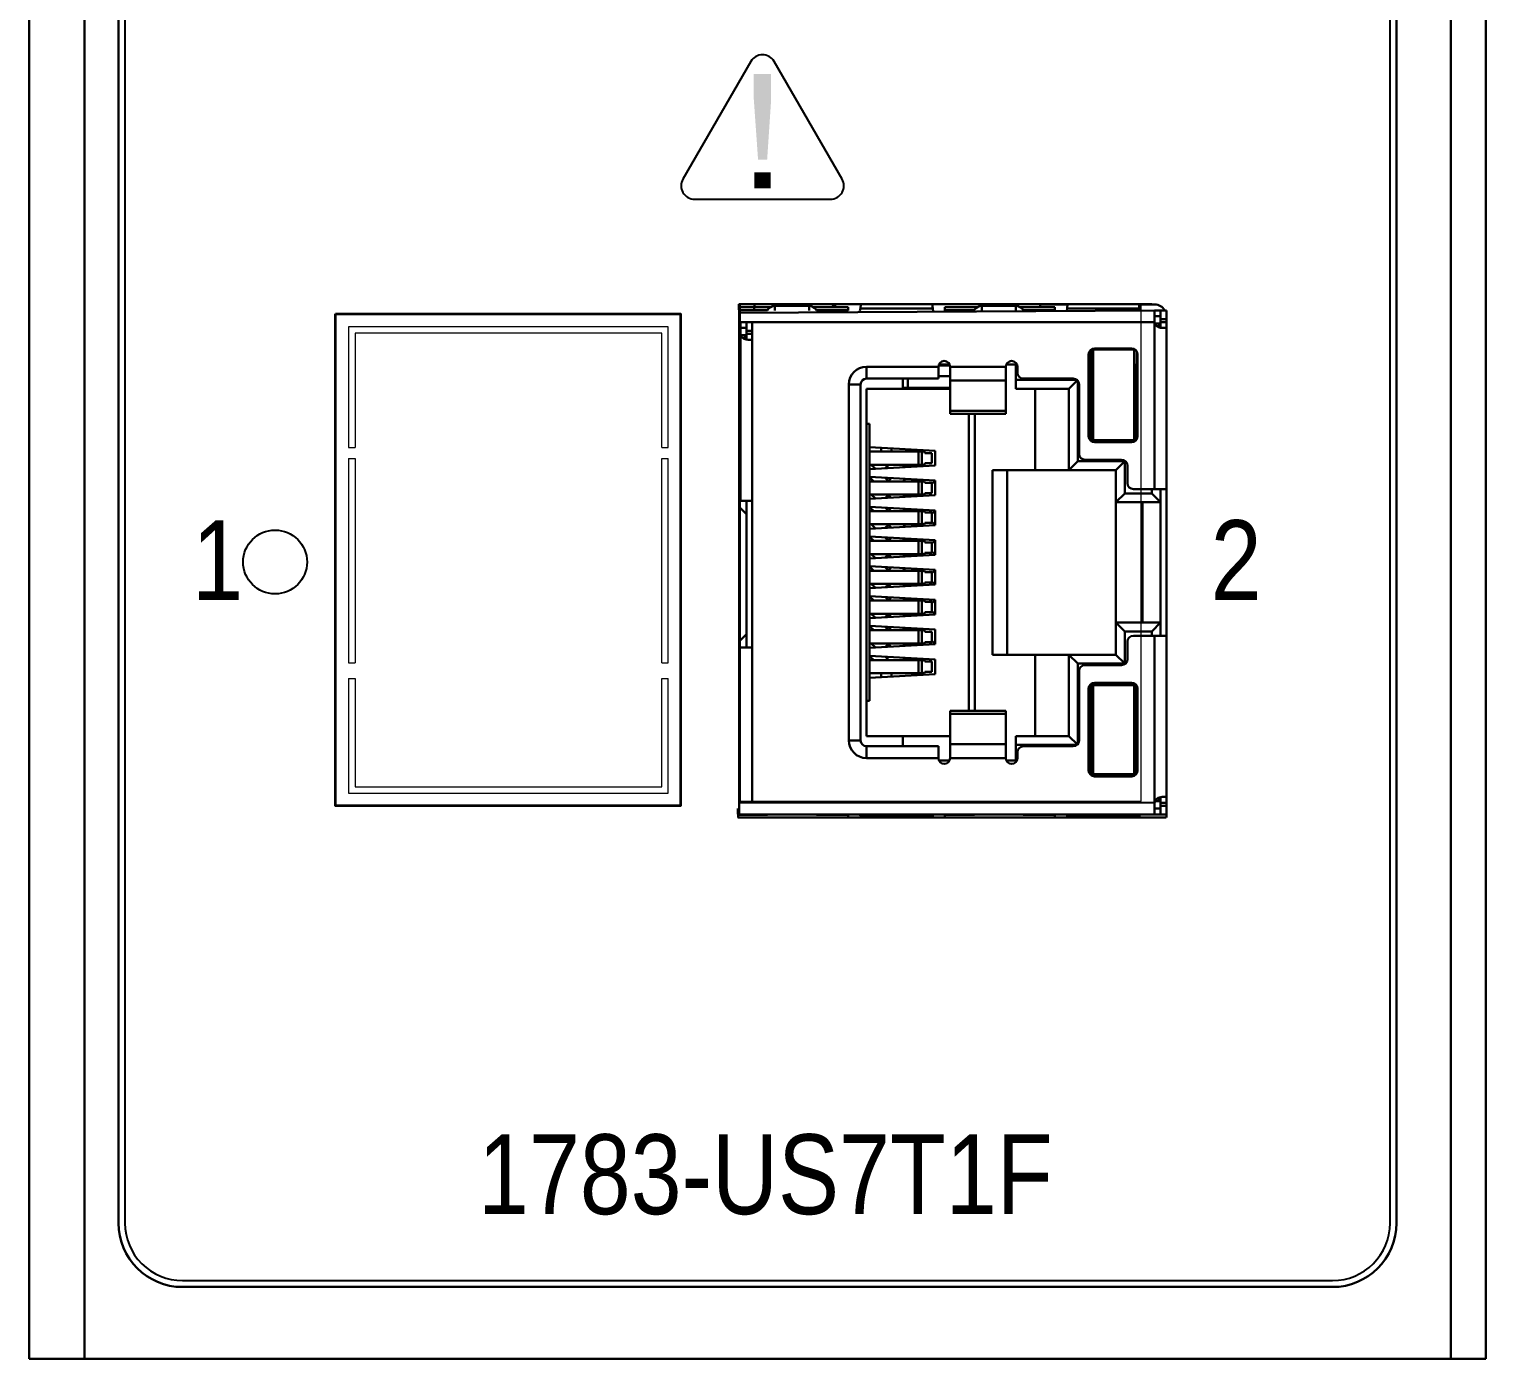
# Model space of a CAD drawing. Extents: x 1922 to 2807, y 4180 to 4531.
# Drawn here: x 2574 to 2665.2, y 4201 to 4284.2 of the extents above; entities that cross this region are included whole.
import ezdxf

# ---------------------------------------------------------------- set-up
doc = ezdxf.new("R2010")
doc.units = 0
doc.header["$LTSCALE"] = 0.1
doc.header["$MEASUREMENT"] = 0
doc.layers.add('LAYER_2', color=7, linetype='Continuous')
doc.layers.add('LOGO-KT', color=7, linetype='Continuous', lineweight=30)
doc.layers.add('粗实线-KT', color=7, linetype='Continuous', lineweight=35)
doc.styles.get("Standard").update_dxf_attribs({"font": 'arial.ttf', "height": 2})
doc.styles.add('尺寸标注Arial', font='arial.ttf', dxfattribs={"width": 0.7})

msp = doc.modelspace()

# ---------------------------------------------------------------- hatches: boundary and pattern name
at = {"layer": 'LOGO-KT'}
h = msp.add_hatch(color=256, dxfattribs=at)
edge = h.paths.add_edge_path()
edge.add_spline(control_points=[(2619.64, 4276.047), (2619.64, 4276.047), (2619.372, 4279.839), (2619.372, 4279.839), (2619.372, 4279.839), (2619.372, 4279.839), (2619.372, 4281.424), (2619.372, 4281.424), (2619.372, 4281.424), (2619.372, 4281.424), (2620.459, 4281.424), (2620.459, 4281.424), (2620.459, 4281.424), (2620.459, 4281.424), (2620.459, 4279.839), (2620.459, 4279.839), (2620.459, 4279.839), (2620.459, 4279.839), (2620.206, 4276.047), (2620.206, 4276.047), (2620.206, 4276.047), (2620.206, 4276.047), (2619.64, 4276.047), (2619.64, 4276.047)], knot_values=[0, 0, 0, 0, 0.166667, 0.166667, 0.166667, 0.166767, 0.333333, 0.333333, 0.333333, 0.333433, 0.5, 0.5, 0.5, 0.5001, 0.666667, 0.666667, 0.666667, 0.666767, 0.833333, 0.833333, 0.833333, 0.833433, 1, 1, 1, 1], degree=3, periodic=0)
h = msp.add_hatch(color=256, dxfattribs=at)
edge = h.paths.add_edge_path()
edge.add_spline(control_points=[(2619.41, 4274.272), (2619.41, 4274.272), (2619.41, 4275.273), (2619.41, 4275.273), (2619.41, 4275.273), (2619.41, 4275.273), (2620.421, 4275.273), (2620.421, 4275.273), (2620.421, 4275.273), (2620.421, 4275.273), (2620.421, 4274.272), (2620.421, 4274.272), (2620.421, 4274.272), (2620.421, 4274.272), (2619.41, 4274.272), (2619.41, 4274.272)], knot_values=[0, 0, 0, 0, 0.25, 0.25, 0.25, 0.2501, 0.5, 0.5, 0.5, 0.5001, 0.75, 0.75, 0.75, 0.7501, 1, 1, 1, 1], degree=3, periodic=0)

# ---------------------------------------------------------------- linework, layer by layer
at = {"color": 7, "linetype": 'Continuous', "lineweight": 15}
for p, q in [((2643.622, 4267.021), (2618.524, 4267.021)), ((2618.524, 4267.021), (2618.524, 4235.901)), ((2643.622, 4235.901), (2643.622, 4267.021)), ((2614.006, 4265.59), (2594.006, 4265.59)), ((2594.006, 4265.59), (2594.006, 4258.04)), ((2614.006, 4258.04), (2614.006, 4265.59)), ((2613.606, 4265.19), (2594.406, 4265.19)), ((2594.406, 4265.19), (2594.406, 4258.04)), ((2599.818, 4265.189), (2599.106, 4265.189)), ((2599.106, 4265.189), (2599.106, 4265.188)), ((2599.818, 4265.188), (2599.818, 4265.189)), ((2602.848, 4265.189), (2602.135, 4265.189)), ((2602.135, 4265.189), (2602.135, 4265.188)), ((2602.848, 4265.188), (2602.848, 4265.189)), ((2607.66, 4265.189), (2606.947, 4265.189)), ((2606.947, 4265.189), (2606.947, 4265.188)), ((2607.66, 4265.188), (2607.66, 4265.189)), ((2610.69, 4265.189), (2609.977, 4265.189)), ((2609.977, 4265.189), (2609.977, 4265.188)), ((2610.69, 4265.188), (2610.69, 4265.189)), ((2613.606, 4258.04), (2613.606, 4265.19)), ((2594.006, 4258.04), (2594.406, 4258.04)), ((2594.006, 4258.038), (2594.006, 4258.04)), ((2594.006, 4257.355), (2594.406, 4257.355)), ((2594.006, 4257.355), (2594.006, 4244.548)), ((2594.406, 4258.038), (2594.406, 4258.04)), ((2594.406, 4257.355), (2594.406, 4244.548)), ((2613.606, 4258.04), (2614.006, 4258.04)), ((2613.606, 4258.04), (2613.606, 4258.038)), ((2613.606, 4257.355), (2614.006, 4257.355)), ((2613.606, 4244.548), (2613.606, 4257.355)), ((2614.006, 4258.038), (2614.006, 4258.04)), ((2614.006, 4244.548), (2614.006, 4257.355)), ((2594.006, 4244.548), (2594.406, 4244.548)), ((2594.006, 4244.547), (2594.006, 4244.548)), ((2594.406, 4244.547), (2594.406, 4244.548)), ((2613.606, 4244.548), (2614.006, 4244.548)), ((2613.606, 4244.548), (2613.606, 4244.547)), ((2614.006, 4244.547), (2614.006, 4244.548)), ((2594.006, 4243.571), (2594.006, 4236.39)), ((2594.006, 4243.571), (2594.406, 4243.571)), ((2594.406, 4243.571), (2594.406, 4236.79)), ((2613.606, 4236.79), (2613.606, 4243.571)), ((2613.606, 4243.571), (2614.006, 4243.571)), ((2614.006, 4236.39), (2614.006, 4243.571)), ((2594.006, 4236.39), (2594.006, 4236.388)), ((2594.006, 4236.39), (2614.006, 4236.39)), ((2594.406, 4236.79), (2613.606, 4236.79)), ((2599.106, 4236.389), (2599.818, 4236.389)), ((2599.106, 4236.388), (2599.106, 4236.389)), ((2599.818, 4236.389), (2599.818, 4236.388)), ((2602.135, 4236.388), (2602.135, 4236.389)), ((2602.135, 4236.389), (2602.848, 4236.389)), ((2602.848, 4236.389), (2602.848, 4236.388)), ((2606.947, 4236.389), (2607.66, 4236.389)), ((2606.947, 4236.388), (2606.947, 4236.389)), ((2607.66, 4236.389), (2607.66, 4236.388)), ((2609.977, 4236.389), (2610.69, 4236.389)), ((2609.977, 4236.388), (2609.977, 4236.389)), ((2610.69, 4236.389), (2610.69, 4236.388)), ((2614.006, 4236.39), (2614.006, 4236.388)), ((2618.524, 4235.901), (2643.622, 4235.901))]:
    msp.add_line(p, q, dxfattribs=at)
msp.add_circle((2589.402, 4250.867), 2)
at = {"layer": 'LAYER_2', "color": 0}
msp.add_open_spline([(2659.203, 4421.477), (2659.203, 4421.477), (2659.203, 4209.478), (2659.203, 4209.478), (2659.203, 4209.478), (2659.203, 4207.49), (2657.591, 4205.878), (2655.603, 4205.878), (2655.603, 4205.878), (2655.603, 4205.878), (2583.604, 4205.878), (2583.604, 4205.878), (2583.604, 4205.878), (2582.649, 4205.878), (2581.733, 4206.257), (2581.058, 4206.932), (2581.058, 4206.932), (2580.383, 4207.607), (2580.004, 4208.523), (2580.004, 4209.478), (2580.004, 4209.478), (2580.004, 4209.478), (2580.004, 4421.477), (2580.004, 4421.477), (2580.004, 4421.477), (2580.004, 4422.432), (2580.383, 4423.348), (2581.058, 4424.023), (2581.058, 4424.023), (2581.733, 4424.698), (2582.649, 4425.077), (2583.604, 4425.077), (2583.604, 4425.077), (2583.604, 4425.077), (2655.603, 4425.077), (2655.603, 4425.077), (2655.603, 4425.077), (2656.558, 4425.077), (2657.474, 4424.698), (2658.149, 4424.023), (2658.149, 4424.023), (2658.824, 4423.348), (2659.203, 4422.432), (2659.203, 4421.477)], degree=3, knots=[0, 0, 0, 0, 0.090909, 0.090909, 0.090909, 0.090909, 0.181818, 0.181818, 0.181818, 0.181818, 0.272727, 0.272727, 0.272727, 0.272727, 0.363636, 0.363636, 0.363636, 0.363636, 0.454545, 0.454545, 0.454545, 0.454545, 0.545455, 0.545455, 0.545455, 0.545455, 0.636364, 0.636364, 0.636364, 0.636364, 0.727273, 0.727273, 0.727273, 0.727273, 0.818182, 0.818182, 0.818182, 0.818182, 0.909091, 0.909091, 0.909091, 0.909091, 1, 1, 1, 1], dxfattribs=at)
at = {"layer": 'LAYER_2'}
msp.add_open_spline([(2624.895, 4274.84), (2625.043, 4274.584), (2625.043, 4274.261), (2624.896, 4274.005), (2624.896, 4274.005), (2624.748, 4273.747), (2624.468, 4273.586), (2624.17, 4273.586), (2624.17, 4273.586), (2624.17, 4273.586), (2615.661, 4273.586), (2615.661, 4273.586), (2615.661, 4273.586), (2615.363, 4273.586), (2615.086, 4273.745), (2614.936, 4274.003), (2614.936, 4274.003), (2614.787, 4274.26), (2614.788, 4274.582), (2614.936, 4274.84), (2614.936, 4274.84), (2614.936, 4274.84), (2619.192, 4282.211), (2619.192, 4282.211), (2619.192, 4282.211), (2619.342, 4282.469), (2619.616, 4282.629), (2619.915, 4282.63), (2619.915, 4282.63), (2620.213, 4282.63), (2620.491, 4282.469), (2620.64, 4282.211), (2620.64, 4282.211), (2620.64, 4282.211), (2624.895, 4274.84), (2624.895, 4274.84)], degree=3, knots=[0, 0, 0, 0, 0.111111, 0.111111, 0.111111, 0.111111, 0.222222, 0.222222, 0.222222, 0.222222, 0.333333, 0.333333, 0.333333, 0.333333, 0.444444, 0.444444, 0.444444, 0.444444, 0.555556, 0.555556, 0.555556, 0.555556, 0.666667, 0.666667, 0.666667, 0.666667, 0.777778, 0.777778, 0.777778, 0.777778, 0.888889, 0.888889, 0.888889, 0.888889, 1, 1, 1, 1], dxfattribs=at)
at = {"layer": '粗实线-KT', "color": 0, "linetype": 'Continuous', "lineweight": 30}
for p, q in [((2574.003, 4200.977), (2574.003, 4430.477)), ((2577.477, 4200.977), (2577.477, 4429.977)), ((2663.003, 4200.98), (2663.003, 4429.977)), ((2665.203, 4430.477), (2665.203, 4200.98)), ((2579.603, 4421.477), (2579.603, 4209.477)), ((2659.603, 4209.477), (2659.603, 4421.477)), ((2618.438, 4267.007), (2618.447, 4266.269)), ((2644.297, 4267.007), (2618.438, 4267.007)), ((2618.44, 4266.82), (2620.416, 4266.819)), ((2620.235, 4266.644), (2618.442, 4266.644)), ((2618.447, 4265.901), (2618.447, 4266.635)), ((2618.447, 4266.464), (2644.465, 4266.621)), ((2619.397, 4266.743), (2619.427, 4267.021)), ((2622.828, 4266.897), (2620.698, 4266.897)), ((2620.698, 4266.897), (2620.698, 4266.621)), ((2621.24, 4267.007), (2621.398, 4266.897)), ((2622.828, 4266.621), (2622.828, 4266.897)), ((2623.11, 4266.819), (2625.279, 4266.819)), ((2625.279, 4266.644), (2623.292, 4266.644)), ((2625.279, 4266.644), (2625.279, 4266.819)), ((2625.279, 4266.621), (2625.279, 4266.644)), ((2626.045, 4266.729), (2626.075, 4267.007)), ((2630.572, 4266.729), (2626.045, 4266.729)), ((2630.542, 4267.007), (2630.572, 4266.729)), ((2631.338, 4266.819), (2633.36, 4266.819)), ((2631.338, 4266.819), (2631.338, 4266.644)), ((2631.338, 4266.644), (2631.338, 4266.621)), ((2633.179, 4266.644), (2631.338, 4266.644)), ((2635.772, 4266.897), (2633.642, 4266.897)), ((2633.642, 4266.897), (2633.642, 4266.621)), ((2635.772, 4266.621), (2635.772, 4266.897)), ((2636.054, 4266.819), (2638.223, 4266.819)), ((2638.223, 4266.644), (2636.235, 4266.644)), ((2637.305, 4266.989), (2639.017, 4266.989)), ((2637.305, 4266.819), (2637.305, 4266.989)), ((2638.223, 4266.644), (2638.223, 4266.819)), ((2638.223, 4266.621), (2638.223, 4266.644)), ((2638.989, 4266.729), (2639.019, 4267.007)), ((2643.516, 4266.729), (2638.989, 4266.729)), ((2643.486, 4267.007), (2643.516, 4266.729)), ((2644.465, 4266.989), (2643.488, 4266.989)), ((2644.465, 4266.621), (2644.465, 4265.887)), ((2644.465, 4266.621), (2644.832, 4266.621)), ((2644.832, 4266.621), (2645.2, 4266.621)), ((2644.832, 4266.071), (2644.832, 4266.621)), ((2645.2, 4266.621), (2645.2, 4266.071)), ((2618.447, 4265.901), (2618.447, 4265.534)), ((2644.465, 4265.887), (2618.447, 4265.887)), ((2618.447, 4265.534), (2618.447, 4255.445)), ((2618.54, 4265.887), (2618.54, 4265.153)), ((2618.54, 4265.887), (2618.907, 4265.887)), ((2618.907, 4265.52), (2618.54, 4265.52)), ((2618.907, 4265.887), (2619.274, 4265.887)), ((2618.907, 4265.336), (2618.907, 4265.887)), ((2619.274, 4265.887), (2619.274, 4265.336)), ((2644.832, 4266.254), (2644.465, 4266.254)), ((2644.465, 4255.431), (2644.465, 4265.887)), ((2644.832, 4265.795), (2644.483, 4265.795)), ((2644.647, 4265.609), (2644.832, 4265.795)), ((2645.2, 4266.071), (2644.832, 4266.071)), ((2644.832, 4265.887), (2644.832, 4266.071)), ((2644.832, 4265.887), (2645.2, 4265.887)), ((2644.832, 4265.795), (2644.832, 4265.887)), ((2644.832, 4265.795), (2644.832, 4265.569)), ((2644.832, 4265.52), (2644.832, 4265.569)), ((2644.935, 4265.52), (2645.2, 4265.52)), ((2645.2, 4265.887), (2645.2, 4266.071)), ((2645.2, 4265.52), (2645.2, 4265.887)), ((2645.2, 4265.52), (2645.2, 4255.431)), ((2618.54, 4254.697), (2618.54, 4265.153)), ((2618.907, 4265.061), (2618.557, 4265.061)), ((2618.721, 4264.875), (2618.907, 4265.061)), ((2619.274, 4265.336), (2618.907, 4265.336)), ((2618.907, 4265.153), (2618.907, 4265.336)), ((2618.907, 4265.153), (2619.274, 4265.153)), ((2618.907, 4265.061), (2618.907, 4265.153)), ((2618.907, 4265.061), (2618.907, 4264.835)), ((2618.907, 4264.785), (2618.907, 4264.835)), ((2619.01, 4264.785), (2619.274, 4264.785)), ((2619.274, 4265.153), (2619.274, 4265.336)), ((2619.274, 4264.785), (2619.274, 4265.153)), ((2619.274, 4264.785), (2619.274, 4254.697)), ((2640.334, 4263.867), (2640.334, 4258.736)), ((2640.481, 4258.442), (2640.481, 4264.161)), ((2640.61, 4264.179), (2643.18, 4264.179)), ((2640.61, 4258.488), (2640.61, 4264.179)), ((2643.033, 4264.235), (2640.701, 4264.235)), ((2642.611, 4264.235), (2642.611, 4264.179)), ((2643.193, 4264.198), (2642.611, 4264.198)), ((2643.18, 4264.179), (2643.18, 4258.488)), ((2643.18, 4264.124), (2643.295, 4264.124)), ((2643.357, 4263.218), (2643.357, 4264.041)), ((2643.4, 4258.736), (2643.4, 4263.867)), ((2626.427, 4263.087), (2630.925, 4263.087)), ((2626.427, 4262.353), (2626.427, 4263.087)), ((2630.925, 4263.087), (2630.925, 4262.353)), ((2631.647, 4263.179), (2630.936, 4263.179)), ((2630.955, 4263.234), (2631.628, 4263.234)), ((2631.659, 4263.087), (2635.148, 4263.087)), ((2631.659, 4262.225), (2631.659, 4263.087)), ((2635.148, 4263.087), (2635.148, 4262.225)), ((2635.178, 4263.234), (2635.781, 4263.234)), ((2635.781, 4262.27), (2635.781, 4263.234)), ((2635.882, 4262.72), (2635.882, 4263.087)), ((2640.481, 4262.738), (2640.61, 4262.738)), ((2643.345, 4263.206), (2643.18, 4263.206)), ((2643.18, 4262.747), (2643.253, 4262.747)), ((2643.4, 4263.261), (2643.253, 4263.115)), ((2643.4, 4263.115), (2643.253, 4263.115)), ((2643.253, 4263.115), (2643.253, 4258.442)), ((2625.325, 4239.696), (2625.325, 4261.985)), ((2625.325, 4261.985), (2626.059, 4261.985)), ((2626.059, 4261.985), (2626.059, 4239.696)), ((2630.925, 4262.353), (2626.427, 4262.353)), ((2628.712, 4261.719), (2628.712, 4262.353)), ((2629.015, 4262.353), (2629.015, 4261.765)), ((2631.659, 4262.5), (2630.925, 4262.5)), ((2635.148, 4262.225), (2631.659, 4262.225)), ((2631.659, 4260.328), (2631.659, 4262.225)), ((2635.148, 4262.225), (2635.148, 4260.328)), ((2635.781, 4262.27), (2639.602, 4262.27)), ((2635.781, 4262.27), (2635.781, 4261.719)), ((2639.37, 4262.353), (2636.249, 4262.353)), ((2639.63, 4262.245), (2639.104, 4261.719)), ((2639.655, 4262.218), (2639.655, 4257.175)), ((2639.738, 4257.634), (2639.738, 4261.985)), ((2626.436, 4261.719), (2628.712, 4261.719)), ((2626.436, 4261.719), (2626.436, 4239.963)), ((2629.015, 4261.765), (2628.712, 4261.765)), ((2628.712, 4261.719), (2631.659, 4261.719)), ((2631.659, 4261.765), (2629.015, 4261.765)), ((2635.781, 4261.719), (2639.104, 4261.719)), ((2636.993, 4256.624), (2636.993, 4261.719)), ((2639.104, 4261.719), (2639.104, 4256.624)), ((2643.18, 4261.224), (2643.253, 4261.224)), ((2631.659, 4260.328), (2635.148, 4260.328)), ((2631.659, 4260.137), (2631.659, 4260.328)), ((2631.659, 4260.137), (2635.148, 4260.137)), ((2632.843, 4241.545), (2632.843, 4260.137)), ((2633.211, 4260.137), (2633.211, 4241.545)), ((2635.148, 4260.328), (2635.148, 4260.137)), ((2640.481, 4259.957), (2640.61, 4259.957)), ((2626.436, 4259.516), (2626.619, 4259.516)), ((2626.619, 4242.166), (2626.619, 4259.516)), ((2643.18, 4259.461), (2643.253, 4259.461)), ((2640.481, 4258.442), (2642.611, 4258.442)), ((2643.18, 4258.488), (2640.61, 4258.488)), ((2640.701, 4258.369), (2643.033, 4258.369)), ((2642.611, 4258.488), (2642.611, 4258.442)), ((2642.611, 4258.442), (2642.611, 4258.369)), ((2643.253, 4258.543), (2643.18, 4258.543)), ((2626.619, 4258.058), (2630.732, 4257.829)), ((2629.675, 4257.783), (2626.619, 4257.783)), ((2627.347, 4258.018), (2627.347, 4257.783)), ((2627.99, 4257.783), (2627.99, 4257.982)), ((2629.33, 4257.907), (2629.33, 4257.783)), ((2629.675, 4256.957), (2629.675, 4257.783)), ((2629.675, 4257.783), (2629.884, 4257.783)), ((2629.884, 4257.783), (2629.884, 4256.957)), ((2629.884, 4257.783), (2630.058, 4257.783)), ((2629.973, 4257.783), (2629.973, 4257.871)), ((2630.085, 4257.691), (2630.058, 4257.783)), ((2630.516, 4257.691), (2630.085, 4257.691)), ((2630.516, 4257.048), (2630.516, 4257.691)), ((2630.732, 4257.829), (2630.732, 4256.911)), ((2642.4, 4257.267), (2640.105, 4257.267)), ((2629.675, 4256.957), (2626.619, 4256.957)), ((2630.732, 4256.911), (2626.619, 4256.681)), ((2626.994, 4256.702), (2626.723, 4256.957)), ((2626.891, 4256.957), (2626.807, 4256.878)), ((2627.594, 4256.736), (2627.829, 4256.957)), ((2628.873, 4256.957), (2628.704, 4256.798)), ((2629.884, 4256.957), (2629.675, 4256.957)), ((2629.701, 4256.853), (2629.811, 4256.957)), ((2630.058, 4256.957), (2629.884, 4256.957)), ((2630.085, 4257.048), (2630.058, 4256.957)), ((2630.516, 4257.048), (2630.085, 4257.048)), ((2634.312, 4245.058), (2634.312, 4256.624)), ((2636.993, 4256.624), (2634.312, 4256.624)), ((2635.23, 4245.058), (2635.23, 4256.624)), ((2639.104, 4256.624), (2636.993, 4256.624)), ((2639.655, 4257.175), (2639.104, 4256.624)), ((2642.042, 4256.624), (2639.104, 4256.624)), ((2639.655, 4257.175), (2642.593, 4257.175)), ((2642.593, 4257.175), (2642.042, 4256.624)), ((2642.042, 4256.624), (2642.042, 4254.605)), ((2642.593, 4257.175), (2642.593, 4255.156)), ((2642.767, 4255.798), (2642.767, 4256.9)), ((2618.447, 4255.445), (2618.447, 4235.809)), ((2626.619, 4256.193), (2630.732, 4255.963)), ((2626.619, 4256.172), (2626.89, 4255.917)), ((2629.675, 4255.917), (2626.619, 4255.917)), ((2626.724, 4255.917), (2626.807, 4255.995)), ((2627.828, 4255.917), (2627.593, 4256.139)), ((2627.981, 4256.117), (2627.798, 4255.945)), ((2628.706, 4255.917), (2628.866, 4256.068)), ((2629.675, 4255.091), (2629.675, 4255.917)), ((2629.675, 4255.917), (2629.884, 4255.917)), ((2629.852, 4256.013), (2629.751, 4255.917)), ((2629.884, 4255.917), (2629.884, 4255.091)), ((2629.884, 4255.917), (2630.058, 4255.917)), ((2630.085, 4255.826), (2630.058, 4255.917)), ((2630.516, 4255.826), (2630.085, 4255.826)), ((2630.516, 4255.755), (2630.732, 4255.958)), ((2630.516, 4255.183), (2630.516, 4255.826)), ((2630.732, 4255.963), (2630.732, 4255.045)), ((2644.465, 4255.431), (2643.134, 4255.431)), ((2644.282, 4255.156), (2644.282, 4255.431)), ((2645.2, 4255.431), (2644.465, 4255.431)), ((2644.832, 4255.431), (2644.832, 4254.605)), ((2645.2, 4246.251), (2645.2, 4255.431)), ((2619.274, 4254.697), (2618.54, 4254.697)), ((2618.907, 4254.697), (2618.907, 4253.87)), ((2619.274, 4245.517), (2619.274, 4254.697)), ((2629.675, 4255.091), (2626.619, 4255.091)), ((2630.732, 4255.045), (2626.619, 4254.816)), ((2626.994, 4254.837), (2626.723, 4255.091)), ((2626.891, 4255.091), (2626.807, 4255.012)), ((2627.594, 4254.87), (2627.798, 4255.063)), ((2627.768, 4255.091), (2627.98, 4254.892)), ((2628.865, 4254.941), (2628.705, 4255.091)), ((2628.873, 4255.091), (2628.789, 4255.012)), ((2629.884, 4255.091), (2629.675, 4255.091)), ((2629.701, 4254.988), (2629.811, 4255.091)), ((2630.058, 4255.091), (2629.884, 4255.091)), ((2630.085, 4255.183), (2630.058, 4255.091)), ((2630.516, 4255.183), (2630.085, 4255.183)), ((2642.593, 4255.156), (2642.042, 4254.605)), ((2642.042, 4254.605), (2643.712, 4254.605)), ((2642.042, 4247.077), (2642.042, 4254.605)), ((2642.593, 4255.156), (2644.282, 4255.156)), ((2644.832, 4254.605), (2643.712, 4254.605)), ((2643.712, 4254.605), (2643.712, 4247.077)), ((2644.282, 4255.156), (2644.832, 4254.605)), ((2644.832, 4254.605), (2644.832, 4247.077)), ((2618.447, 4254.33), (2618.907, 4253.87)), ((2618.907, 4253.87), (2618.907, 4246.343)), ((2626.619, 4254.328), (2630.732, 4254.098)), ((2626.619, 4254.307), (2626.89, 4254.052)), ((2629.675, 4254.052), (2626.619, 4254.052)), ((2626.724, 4254.052), (2626.807, 4254.13)), ((2627.828, 4254.052), (2627.593, 4254.273)), ((2627.981, 4254.252), (2627.798, 4254.08)), ((2628.703, 4254.211), (2628.872, 4254.052)), ((2628.706, 4254.052), (2628.789, 4254.13)), ((2629.675, 4253.226), (2629.675, 4254.052)), ((2629.675, 4254.052), (2629.884, 4254.052)), ((2629.809, 4254.052), (2629.699, 4254.156)), ((2629.852, 4254.147), (2629.78, 4254.08)), ((2629.884, 4254.052), (2629.884, 4253.226)), ((2629.884, 4254.052), (2630.058, 4254.052)), ((2630.085, 4253.96), (2630.058, 4254.052)), ((2630.516, 4253.96), (2630.085, 4253.96)), ((2630.516, 4253.89), (2630.732, 4254.093)), ((2630.516, 4253.318), (2630.516, 4253.96)), ((2630.732, 4254.098), (2630.732, 4253.18)), ((2629.675, 4253.226), (2626.619, 4253.226)), ((2630.732, 4253.18), (2626.619, 4252.951)), ((2626.994, 4252.971), (2626.723, 4253.226)), ((2626.891, 4253.226), (2626.807, 4253.147)), ((2627.594, 4253.005), (2627.798, 4253.197)), ((2627.768, 4253.226), (2627.98, 4253.026)), ((2628.865, 4253.076), (2628.705, 4253.226)), ((2628.873, 4253.226), (2628.789, 4253.147)), ((2629.884, 4253.226), (2629.675, 4253.226)), ((2629.701, 4253.122), (2629.78, 4253.197)), ((2629.75, 4253.226), (2629.851, 4253.131)), ((2630.058, 4253.226), (2629.884, 4253.226)), ((2630.085, 4253.318), (2630.058, 4253.226)), ((2630.516, 4253.318), (2630.085, 4253.318)), ((2630.732, 4253.184), (2630.516, 4253.387)), ((2626.619, 4252.462), (2630.732, 4252.233)), ((2626.619, 4252.441), (2626.89, 4252.187)), ((2629.675, 4252.187), (2626.619, 4252.187)), ((2626.724, 4252.187), (2626.807, 4252.265)), ((2627.828, 4252.187), (2627.593, 4252.408)), ((2627.981, 4252.386), (2627.798, 4252.214)), ((2628.703, 4252.346), (2628.872, 4252.187)), ((2628.706, 4252.187), (2628.789, 4252.265)), ((2629.675, 4251.361), (2629.675, 4252.187)), ((2629.675, 4252.187), (2629.884, 4252.187)), ((2629.809, 4252.187), (2629.699, 4252.29)), ((2629.852, 4252.282), (2629.78, 4252.214)), ((2629.884, 4252.187), (2629.884, 4251.361)), ((2629.884, 4252.187), (2630.058, 4252.187)), ((2630.085, 4252.095), (2630.058, 4252.187)), ((2630.516, 4252.095), (2630.085, 4252.095)), ((2630.516, 4252.024), (2630.732, 4252.228)), ((2630.516, 4251.452), (2630.516, 4252.095)), ((2630.732, 4252.233), (2630.732, 4251.315)), ((2629.675, 4251.361), (2626.619, 4251.361)), ((2630.732, 4251.315), (2626.619, 4251.085)), ((2626.994, 4251.106), (2626.723, 4251.361)), ((2626.891, 4251.361), (2626.807, 4251.282)), ((2627.594, 4251.14), (2627.798, 4251.332)), ((2627.768, 4251.361), (2627.98, 4251.161)), ((2628.865, 4251.21), (2628.705, 4251.361)), ((2628.873, 4251.361), (2628.789, 4251.282)), ((2629.884, 4251.361), (2629.675, 4251.361)), ((2629.701, 4251.257), (2629.78, 4251.332)), ((2629.75, 4251.361), (2629.851, 4251.265)), ((2630.058, 4251.361), (2629.884, 4251.361)), ((2630.085, 4251.452), (2630.058, 4251.361)), ((2630.516, 4251.452), (2630.085, 4251.452)), ((2630.732, 4251.319), (2630.516, 4251.522)), ((2626.619, 4250.597), (2630.732, 4250.367)), ((2626.619, 4250.576), (2626.89, 4250.321)), ((2629.675, 4250.321), (2626.619, 4250.321)), ((2626.724, 4250.321), (2626.807, 4250.399)), ((2627.828, 4250.321), (2627.593, 4250.542)), ((2627.981, 4250.521), (2627.798, 4250.349)), ((2628.703, 4250.48), (2628.872, 4250.321)), ((2628.706, 4250.321), (2628.789, 4250.399)), ((2629.675, 4249.495), (2629.675, 4250.321)), ((2629.675, 4250.321), (2629.884, 4250.321)), ((2629.809, 4250.321), (2629.699, 4250.425)), ((2629.852, 4250.416), (2629.78, 4250.349)), ((2629.884, 4250.321), (2629.884, 4249.495)), ((2629.884, 4250.321), (2630.058, 4250.321)), ((2630.085, 4250.23), (2630.058, 4250.321)), ((2630.516, 4250.23), (2630.085, 4250.23)), ((2630.516, 4250.159), (2630.732, 4250.362)), ((2630.516, 4249.587), (2630.516, 4250.23)), ((2630.732, 4250.367), (2630.732, 4249.449)), ((2629.675, 4249.495), (2626.619, 4249.495)), ((2630.732, 4249.449), (2626.619, 4249.22)), ((2626.994, 4249.241), (2626.723, 4249.495)), ((2626.891, 4249.495), (2626.807, 4249.416)), ((2627.594, 4249.274), (2627.798, 4249.467)), ((2627.768, 4249.495), (2627.98, 4249.296)), ((2628.865, 4249.345), (2628.705, 4249.495)), ((2628.873, 4249.495), (2628.789, 4249.416)), ((2629.884, 4249.495), (2629.675, 4249.495)), ((2629.701, 4249.392), (2629.78, 4249.467)), ((2629.75, 4249.495), (2629.851, 4249.4)), ((2630.058, 4249.495), (2629.884, 4249.495)), ((2630.085, 4249.587), (2630.058, 4249.495)), ((2630.516, 4249.587), (2630.085, 4249.587)), ((2630.732, 4249.453), (2630.516, 4249.656)), ((2626.619, 4248.731), (2630.732, 4248.502)), ((2626.619, 4248.711), (2626.89, 4248.456)), ((2629.675, 4248.456), (2626.619, 4248.456)), ((2626.724, 4248.456), (2626.807, 4248.534)), ((2627.828, 4248.456), (2627.593, 4248.677)), ((2627.981, 4248.655), (2627.798, 4248.484)), ((2628.703, 4248.615), (2628.872, 4248.456)), ((2628.706, 4248.456), (2628.789, 4248.534)), ((2629.675, 4247.63), (2629.675, 4248.456)), ((2629.675, 4248.456), (2629.884, 4248.456)), ((2629.809, 4248.456), (2629.699, 4248.56)), ((2629.852, 4248.551), (2629.78, 4248.484)), ((2629.884, 4248.456), (2629.884, 4247.63)), ((2629.884, 4248.456), (2630.058, 4248.456)), ((2630.085, 4248.364), (2630.058, 4248.456)), ((2630.516, 4248.364), (2630.085, 4248.364)), ((2630.516, 4248.294), (2630.732, 4248.497)), ((2630.516, 4247.722), (2630.516, 4248.364)), ((2630.732, 4248.502), (2630.732, 4247.584)), ((2629.675, 4247.63), (2626.619, 4247.63)), ((2630.732, 4247.584), (2626.619, 4247.354)), ((2626.994, 4247.375), (2626.723, 4247.63)), ((2626.891, 4247.63), (2626.807, 4247.551)), ((2627.594, 4247.409), (2627.798, 4247.601)), ((2627.768, 4247.63), (2627.98, 4247.43)), ((2628.865, 4247.48), (2628.705, 4247.63)), ((2628.873, 4247.63), (2628.789, 4247.551)), ((2629.884, 4247.63), (2629.675, 4247.63)), ((2629.701, 4247.526), (2629.78, 4247.601)), ((2629.75, 4247.63), (2629.851, 4247.535)), ((2630.058, 4247.63), (2629.884, 4247.63)), ((2630.085, 4247.722), (2630.058, 4247.63)), ((2630.516, 4247.722), (2630.085, 4247.722)), ((2630.732, 4247.588), (2630.516, 4247.791)), ((2618.447, 4245.883), (2618.907, 4246.343)), ((2618.907, 4246.343), (2618.907, 4245.517)), ((2626.619, 4246.866), (2630.732, 4246.637)), ((2626.619, 4246.845), (2626.89, 4246.591)), ((2629.675, 4246.591), (2626.619, 4246.591)), ((2626.724, 4246.591), (2626.807, 4246.668)), ((2627.828, 4246.591), (2627.593, 4246.812)), ((2627.981, 4246.79), (2627.798, 4246.618)), ((2628.703, 4246.75), (2628.872, 4246.591)), ((2628.706, 4246.591), (2628.789, 4246.668)), ((2629.675, 4245.764), (2629.675, 4246.591)), ((2629.675, 4246.591), (2629.884, 4246.591)), ((2629.809, 4246.591), (2629.699, 4246.694)), ((2629.884, 4246.591), (2629.884, 4245.764)), ((2629.884, 4246.591), (2630.058, 4246.591)), ((2630.085, 4246.499), (2630.058, 4246.591)), ((2630.516, 4246.499), (2630.085, 4246.499)), ((2630.516, 4245.856), (2630.516, 4246.499)), ((2630.732, 4246.637), (2630.732, 4245.719)), ((2642.593, 4246.526), (2642.042, 4247.077)), ((2643.712, 4247.077), (2642.042, 4247.077)), ((2642.042, 4247.077), (2642.042, 4245.058)), ((2642.593, 4246.526), (2642.593, 4244.507)), ((2644.282, 4246.526), (2642.593, 4246.526)), ((2643.712, 4247.077), (2644.832, 4247.077)), ((2644.282, 4246.526), (2644.832, 4247.077)), ((2644.282, 4246.251), (2644.282, 4246.526)), ((2644.832, 4247.077), (2644.832, 4246.251)), ((2618.54, 4245.517), (2619.274, 4245.517)), ((2619.274, 4245.517), (2619.274, 4235.809)), ((2629.675, 4245.764), (2626.619, 4245.764)), ((2630.732, 4245.719), (2626.619, 4245.489)), ((2626.994, 4245.51), (2626.723, 4245.764)), ((2626.891, 4245.764), (2626.807, 4245.686)), ((2627.594, 4245.543), (2627.798, 4245.736)), ((2627.768, 4245.764), (2627.98, 4245.565)), ((2628.865, 4245.614), (2628.705, 4245.764)), ((2629.884, 4245.764), (2629.675, 4245.764)), ((2629.75, 4245.764), (2629.851, 4245.669)), ((2630.058, 4245.764), (2629.884, 4245.764)), ((2630.085, 4245.856), (2630.058, 4245.764)), ((2630.516, 4245.856), (2630.085, 4245.856)), ((2630.732, 4245.722), (2630.516, 4245.926)), ((2642.767, 4244.782), (2642.767, 4245.884)), ((2643.134, 4246.251), (2644.465, 4246.251)), ((2644.465, 4235.795), (2644.465, 4246.251)), ((2644.465, 4246.251), (2645.2, 4246.251)), ((2645.2, 4246.251), (2645.2, 4236.162)), ((2626.619, 4245.001), (2630.732, 4244.771)), ((2626.619, 4244.98), (2626.89, 4244.725)), ((2626.619, 4244.725), (2629.675, 4244.725)), ((2626.724, 4244.725), (2626.807, 4244.803)), ((2627.828, 4244.725), (2627.593, 4244.946)), ((2628.703, 4244.884), (2628.872, 4244.725)), ((2629.675, 4243.899), (2629.675, 4244.725)), ((2629.675, 4244.725), (2629.884, 4244.725)), ((2629.809, 4244.725), (2629.699, 4244.829)), ((2629.884, 4244.725), (2629.884, 4243.899)), ((2630.058, 4244.725), (2629.884, 4244.725)), ((2630.085, 4244.633), (2630.058, 4244.725)), ((2630.085, 4244.633), (2630.516, 4244.633)), ((2630.516, 4243.991), (2630.516, 4244.633)), ((2630.732, 4244.771), (2630.732, 4243.853)), ((2634.312, 4245.058), (2636.993, 4245.058)), ((2636.993, 4239.963), (2636.993, 4245.058)), ((2639.104, 4245.058), (2636.993, 4245.058)), ((2639.655, 4244.507), (2639.104, 4245.058)), ((2639.104, 4245.058), (2639.104, 4239.963)), ((2639.104, 4245.058), (2642.042, 4245.058)), ((2639.655, 4244.507), (2639.655, 4239.464)), ((2642.593, 4244.507), (2639.655, 4244.507)), ((2642.593, 4244.507), (2642.042, 4245.058)), ((2626.619, 4243.899), (2629.675, 4243.899)), ((2630.732, 4243.853), (2626.619, 4243.624)), ((2627.346, 4243.899), (2627.346, 4243.664)), ((2627.989, 4243.7), (2627.989, 4243.899)), ((2629.329, 4243.899), (2629.329, 4243.775)), ((2629.884, 4243.899), (2629.675, 4243.899)), ((2629.884, 4243.899), (2630.058, 4243.899)), ((2629.972, 4243.811), (2629.972, 4243.899)), ((2630.058, 4243.899), (2630.085, 4243.991)), ((2630.516, 4243.991), (2630.085, 4243.991)), ((2639.738, 4239.696), (2639.738, 4244.048)), ((2640.105, 4244.415), (2642.4, 4244.415)), ((2640.334, 4242.946), (2640.334, 4237.815)), ((2642.611, 4243.24), (2640.481, 4243.24)), ((2640.481, 4237.521), (2640.481, 4243.24)), ((2640.61, 4237.475), (2640.61, 4243.166)), ((2640.61, 4243.166), (2643.18, 4243.166)), ((2643.033, 4243.313), (2640.701, 4243.313)), ((2642.611, 4243.313), (2642.611, 4243.24)), ((2642.611, 4243.24), (2642.611, 4243.166)), ((2643.18, 4243.166), (2643.18, 4237.475)), ((2643.18, 4243.111), (2643.253, 4243.111)), ((2643.253, 4237.52), (2643.253, 4243.24)), ((2643.4, 4237.815), (2643.4, 4242.946)), ((2626.619, 4242.166), (2626.436, 4242.166)), ((2640.481, 4241.725), (2640.61, 4241.725)), ((2643.253, 4242.193), (2643.18, 4242.193)), ((2635.148, 4241.545), (2631.659, 4241.545)), ((2631.659, 4241.354), (2631.659, 4241.545)), ((2635.148, 4241.354), (2631.659, 4241.354)), ((2631.659, 4239.457), (2631.659, 4241.354)), ((2635.148, 4241.545), (2635.148, 4241.354)), ((2635.148, 4241.354), (2635.148, 4239.457)), ((2628.712, 4239.963), (2626.436, 4239.963)), ((2631.659, 4239.963), (2628.712, 4239.963)), ((2628.712, 4239.329), (2628.712, 4239.963)), ((2639.104, 4239.963), (2635.781, 4239.963)), ((2635.781, 4239.963), (2635.781, 4239.412)), ((2639.63, 4239.437), (2639.104, 4239.963)), ((2643.18, 4240.458), (2643.253, 4240.458)), ((2626.059, 4239.696), (2625.325, 4239.696)), ((2626.427, 4238.595), (2626.427, 4239.329)), ((2626.427, 4239.329), (2630.925, 4239.329)), ((2630.925, 4239.329), (2630.925, 4238.595)), ((2631.659, 4239.457), (2635.148, 4239.457)), ((2631.659, 4238.595), (2631.659, 4239.457)), ((2635.148, 4239.457), (2635.148, 4238.595)), ((2635.781, 4238.448), (2635.781, 4239.412)), ((2639.602, 4239.412), (2635.781, 4239.412)), ((2636.249, 4239.329), (2639.37, 4239.329)), ((2630.925, 4238.595), (2626.427, 4238.595)), ((2631.628, 4238.448), (2630.955, 4238.448)), ((2635.148, 4238.595), (2631.659, 4238.595)), ((2635.781, 4238.448), (2635.178, 4238.448)), ((2635.882, 4238.595), (2635.882, 4238.962)), ((2642.611, 4237.521), (2640.481, 4237.521)), ((2640.61, 4237.594), (2643.18, 4237.594)), ((2643.033, 4237.447), (2640.701, 4237.447)), ((2642.611, 4237.521), (2642.611, 4237.594)), ((2642.611, 4237.447), (2642.611, 4237.521)), ((2618.374, 4235.442), (2618.374, 4235.075)), ((2618.447, 4235.809), (2644.465, 4235.795)), ((2618.447, 4235.075), (2618.447, 4235.809)), ((2644.465, 4235.795), (2644.465, 4235.061)), ((2644.465, 4235.428), (2644.832, 4235.428)), ((2644.832, 4235.887), (2644.483, 4235.887)), ((2644.646, 4236.073), (2644.832, 4235.887)), ((2644.832, 4236.113), (2644.832, 4235.887)), ((2644.832, 4235.795), (2644.832, 4235.887)), ((2644.832, 4235.795), (2645.2, 4235.795)), ((2644.832, 4235.611), (2644.832, 4235.795)), ((2644.832, 4235.611), (2645.2, 4235.611)), ((2644.832, 4235.061), (2644.832, 4235.611)), ((2645.2, 4236.162), (2644.935, 4236.162)), ((2645.2, 4235.795), (2645.2, 4236.162)), ((2645.2, 4235.611), (2645.2, 4235.795)), ((2645.2, 4235.611), (2645.2, 4234.877)), ((2618.447, 4235.075), (2618.374, 4235.075)), ((2644.465, 4235.061), (2618.374, 4235.061)), ((2645.193, 4234.877), (2618.374, 4234.877)), ((2618.394, 4235.061), (2618.394, 4235.038)), ((2618.394, 4235.038), (2618.394, 4234.863)), ((2618.394, 4235.038), (2620.235, 4235.038)), ((2620.416, 4234.863), (2618.394, 4234.863)), ((2625.279, 4234.863), (2623.11, 4234.863)), ((2623.292, 4235.038), (2625.279, 4235.038)), ((2625.279, 4235.038), (2625.279, 4235.061)), ((2625.279, 4234.863), (2625.279, 4235.038)), ((2626.045, 4234.953), (2630.572, 4234.953)), ((2631.338, 4235.061), (2631.338, 4235.038)), ((2631.338, 4235.038), (2631.338, 4234.863)), ((2631.338, 4235.038), (2633.179, 4235.038)), ((2633.36, 4234.863), (2631.338, 4234.863)), ((2636.235, 4235.038), (2638.223, 4235.038)), ((2638.223, 4235.038), (2638.223, 4235.061)), ((2638.223, 4234.877), (2638.223, 4235.038)), ((2638.989, 4234.953), (2643.516, 4234.953)), ((2644.832, 4235.061), (2644.465, 4235.061)), ((2645.2, 4235.061), (2644.832, 4235.061)), ((2583.603, 4205.477), (2655.603, 4205.477)), ((2577.477, 4200.977), (2574.003, 4200.977)), ((2577.077, 4200.977), (2662.403, 4200.977)), ((2663.003, 4200.98), (2662.003, 4200.98)), ((2662.003, 4200.98), (2662.003, 4200.977)), ((2665.203, 4200.98), (2663.003, 4200.98))]:
    msp.add_line(p, q, dxfattribs=at)
at = {"layer": '粗实线-KT'}
msp.add_lwpolyline([(2593.175, 4266.411), (2614.775, 4266.411), (2614.775, 4235.611), (2593.175, 4235.611)], close=True, dxfattribs=at)
at = {"layer": '粗实线-KT', "color": 0, "linetype": 'Continuous', "lineweight": 30, "flags": 128}
msp.add_lwpolyline([(2624.259, 4266.819), (2624.48, 4266.96), (2624.545, 4267.007)], dxfattribs=at)
at = {"layer": '粗实线-KT', "color": 0, "linetype": 'Continuous', "lineweight": 30}
for centre, radius, start, end in [((2620.698, 4266.346), 0.551, 90, 147.30241), ((2622.828, 4266.346), 0.551, 32.69759, 90), ((2633.642, 4266.346), 0.551, 90, 147.30241), ((2635.772, 4266.346), 0.551, 32.69759, 90), ((2644.465, 4266.254), 0.734, 30, 90), ((2640.701, 4263.867), 0.367, 90, 180), ((2643.033, 4263.867), 0.367, 360, 90), ((2626.427, 4261.985), 1.102, 90, 180), ((2631.292, 4263.087), 0.367, 0, 180), ((2635.515, 4263.087), 0.367, 0, 180), ((2636.249, 4262.72), 0.367, 180, 270), ((2626.427, 4261.985), 0.367, 90, 180), ((2639.37, 4261.985), 0.367, 0, 90), ((2640.701, 4258.736), 0.367, 180, 270), ((2643.033, 4258.736), 0.367, 270, 360), ((2640.105, 4257.634), 0.367, 180, 270), ((2642.4, 4256.9), 0.367, 0, 90), ((2643.134, 4255.798), 0.367, 180, 270), ((2643.134, 4245.884), 0.367, 90, 180), ((2642.4, 4244.782), 0.367, 270, 360), ((2640.105, 4244.048), 0.367, 90, 180), ((2640.701, 4242.946), 0.367, 90, 180), ((2643.033, 4242.946), 0.367, 0, 90), ((2626.427, 4239.696), 1.102, 180, 270), ((2626.427, 4239.696), 0.367, 180, 270), ((2636.249, 4238.962), 0.367, 90, 180), ((2639.37, 4239.696), 0.367, 270, 0), ((2631.292, 4238.595), 0.367, 180, 0), ((2635.515, 4238.595), 0.367, 180, 360), ((2640.701, 4237.815), 0.367, 180, 270), ((2643.033, 4237.815), 0.367, 270, 360), ((2583.603, 4209.477), 4, 180, 270), ((2655.603, 4209.477), 4, 270, 0)]:
    msp.add_arc(centre, radius, start, end, dxfattribs=at)
for points, knots in [([(2619.365, 4266.635), (2619.369, 4266.638), (2619.377, 4266.643), (2619.387, 4266.684), (2619.394, 4266.727), (2619.397, 4266.743)], [0, 0, 0, 0, 0.319946, 0.751427, 1, 1, 1, 1]), ([(2626.013, 4266.621), (2626.017, 4266.624), (2626.025, 4266.629), (2626.035, 4266.67), (2626.042, 4266.713), (2626.045, 4266.729)], [0, 0, 0, 0, 0.319946, 0.751427, 1, 1, 1, 1]), ([(2630.572, 4266.729), (2630.575, 4266.709), (2630.583, 4266.662), (2630.594, 4266.627), (2630.601, 4266.623), (2630.603, 4266.621)], [0, 0, 0, 0, 0.319946, 0.751427, 1, 1, 1, 1]), ([(2638.957, 4266.621), (2638.961, 4266.624), (2638.969, 4266.629), (2638.979, 4266.67), (2638.986, 4266.713), (2638.989, 4266.729)], [0, 0, 0, 0, 0.319946, 0.751427, 1, 1, 1, 1]), ([(2643.516, 4266.729), (2643.519, 4266.709), (2643.527, 4266.662), (2643.538, 4266.627), (2643.545, 4266.623), (2643.547, 4266.621)], [0, 0, 0, 0, 0.3199458, 0.7514268, 1, 1, 1, 1]), ([(2644.465, 4265.887), (2644.469, 4265.857), (2644.475, 4265.797), (2644.523, 4265.712), (2644.597, 4265.633), (2644.706, 4265.569), (2644.826, 4265.528), (2644.9, 4265.522), (2644.935, 4265.52)], [0, 0, 0, 0, 0.130256, 0.259112, 0.415511, 0.597971, 0.811255, 1, 1, 1, 1]), ([(2618.54, 4265.153), (2618.543, 4265.122), (2618.55, 4265.063), (2618.597, 4264.977), (2618.672, 4264.898), (2618.78, 4264.834), (2618.9, 4264.793), (2618.975, 4264.788), (2619.01, 4264.785)], [0, 0, 0, 0, 0.130256, 0.259112, 0.415511, 0.597971, 0.811255, 1, 1, 1, 1]), ([(2644.935, 4236.162), (2644.882, 4236.157), (2644.782, 4236.146), (2644.633, 4236.077), (2644.533, 4235.986), (2644.476, 4235.89), (2644.468, 4235.825), (2644.465, 4235.795)], [0, 0, 0, 0, 0.282953, 0.529476, 0.714694, 0.870839, 1, 1, 1, 1]), ([(2626.045, 4234.953), (2626.042, 4234.973), (2626.034, 4235.02), (2626.023, 4235.055), (2626.016, 4235.059), (2626.013, 4235.061)], [0, 0, 0, 0, 0.319946, 0.751427, 1, 1, 1, 1]), ([(2630.603, 4235.061), (2630.6, 4235.058), (2630.592, 4235.053), (2630.582, 4235.012), (2630.575, 4234.969), (2630.572, 4234.953)], [0, 0, 0, 0, 0.3199458, 0.7514268, 1, 1, 1, 1]), ([(2638.989, 4234.953), (2638.985, 4234.973), (2638.978, 4235.02), (2638.967, 4235.055), (2638.96, 4235.059), (2638.957, 4235.061)], [0, 0, 0, 0, 0.319946, 0.751427, 1, 1, 1, 1]), ([(2643.547, 4235.061), (2643.544, 4235.058), (2643.536, 4235.053), (2643.525, 4235.012), (2643.518, 4234.969), (2643.516, 4234.953)], [0, 0, 0, 0, 0.319946, 0.751427, 1, 1, 1, 1])]:
    msp.add_open_spline(points, degree=3, knots=knots, dxfattribs=at)

# ---------------------------------------------------------------- texts
at = {"char_height": 5, "attachment_point": 1, "style": '尺寸标注Arial'}
for s, insert in [('{\\fArial Narrow|b0|i0|c0|p34;\\W1;1}', (2584.208, 4253.484)), ('{\\fArial Narrow|b0|i0|c0|p34;\\W1;2}', (2647.979, 4253.485))]:
    msp.add_mtext_dynamic_manual_height_columns(s, width=5.8438, gutter_width=17.5, heights=[0], dxfattribs=dict(at, insert=insert))
at = {"color": 7, "insert": (2602.11, 4215.038), "char_height": 5, "attachment_point": 1, "line_spacing_factor": 0.8}
msp.add_mtext('{\\fArial Narrow|b0|i0|c0|p34;1783-US7T1F}', dxfattribs=at)

doc.saveas('drawing.dxf')
